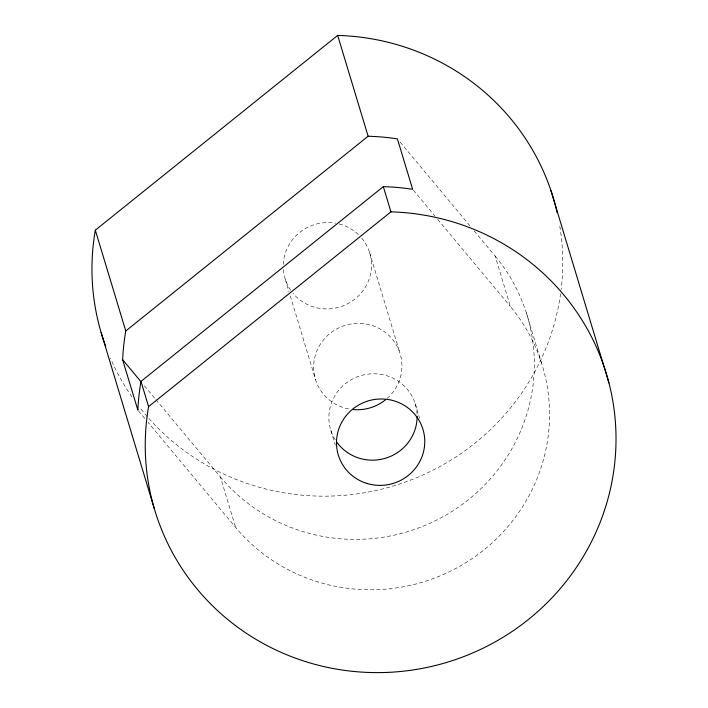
<?xml version="1.0" encoding="UTF-8"?>
<svg xmlns="http://www.w3.org/2000/svg" width="708" height="708" viewBox="0 0 708 708"><rect width="100%" height="100%" fill="white"/><g stroke="black" fill="none" stroke-linecap="round" stroke-linejoin="round"><path stroke-width="0.53" stroke-dasharray="3.54 2.66" d="M400.144 142.149L470.758 226.826M474.148 230.896L495.193 256.146L510.415 306.555A176.912 172.451 -16.8 0 1 483.883 549.921A176.912 172.451 -16.8 0 1 235.622 527.389L148.043 422.349M413.33 190.116L435.048 216.17M437.765 219.427L510.415 306.555M144.361 385.78L155.22 398.808M155.902 399.622L220.4 476.98L235.622 527.389M138.538 410.95L145.326 419.092M526.354 312.83L541.576 363.248M369.496 252.305L399.94 353.124M415.162 403.542L419.596 418.242M285.218 279.164L289.023 291.767M290.298 295.971L315.662 379.992M330.884 430.402L335.318 445.111M559.798 226.153A235.888 229.932 -16.8 0 1 561.117 289.599M560.577 293.758A235.888 229.932 -16.8 0 1 386.692 487.883A235.888 229.932 -16.8 0 1 139.361 406.994M131.918 396.861A235.888 229.932 -16.8 0 1 110.448 358.23M495.193 256.146A176.912 172.451 -16.8 0 1 468.661 499.512A176.912 172.451 -16.8 0 1 220.4 476.98M335.22 439.801A44.232 43.108 -16.8 0 1 360.39 375.753A44.232 43.108 -16.8 0 1 417.127 414.711M361.708 238.127A44.232 43.108 -16.8 0 1 355.071 298.971A44.232 43.108 -16.8 0 1 293.006 293.333M290.661 290.236A44.232 43.108 -16.8 0 1 283.297 268.881M283.262 264.429A44.232 43.108 -16.8 0 1 335.663 223.188M339.203 223.949A44.232 43.108 -16.8 0 1 359.08 235.251M348.601 408.941A44.232 43.108 -16.8 0 1 317.538 349.416A44.232 43.108 -16.8 0 1 383.966 331.406A44.232 43.108 -16.8 0 1 387.028 398.524"/><path stroke-width="1.06" d="M105.749 346.495A235.888 229.932 -16.8 0 1 95.323 230.162L337.672 35.4A235.888 229.932 -16.8 0 1 557.169 212.666M125.767 330.981L368.116 136.228A235.888 229.932 -16.8 0 1 397.427 138.892L412.649 189.302A235.888 229.932 -16.8 0 0 383.329 186.638L140.989 381.4A235.888 229.932 -16.8 0 0 137.856 410.136L122.634 359.726A235.888 229.932 -16.8 0 1 125.767 330.981L95.323 230.162M390.94 211.851A235.888 229.932 -16.8 0 1 615.163 458.625A235.888 229.932 -16.8 0 1 350.734 671.14A235.888 229.932 -16.8 0 1 148.6 406.604L390.94 211.851L383.329 186.638M122.634 359.726L140.963 381.709M550.983 190.691L608.951 382.966M337.672 35.4L368.116 136.228M140.989 381.4L148.6 406.604M101.129 332.521L154.406 508.972M417.154 416.49A44.232 43.108 -16.8 0 1 386.241 458.005A44.232 43.108 -16.8 0 1 336.884 442.27M385.515 399.799A44.232 43.108 -16.8 0 1 353.106 409.578M366.673 483.352A44.232 43.108 -16.8 0 0 423.871 432.924A44.232 43.108 -16.8 0 0 351.354 410.259A44.232 43.108 -16.8 0 0 366.673 483.352"/></g></svg>
